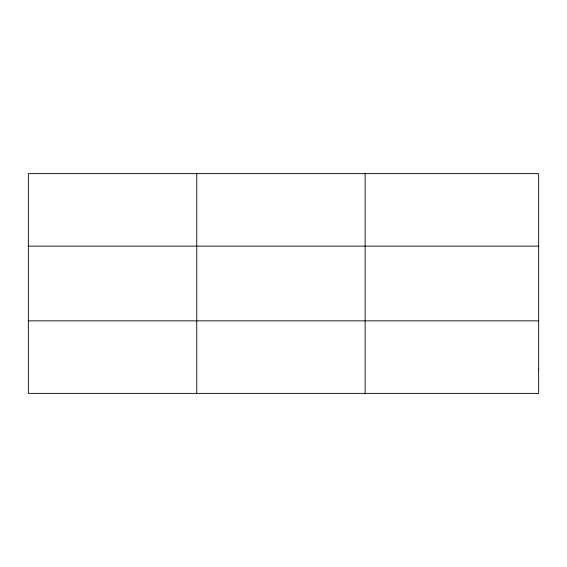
<?xml version="1.0" encoding="UTF-8"?>
<svg xmlns="http://www.w3.org/2000/svg" width="567" height="567" viewBox="0 0 567 567"><rect width="100%" height="100%" fill="white"/><g stroke="black" fill="none" stroke-linecap="round" stroke-linejoin="round"><path stroke-width="0.85" d="M196.749 173.615L196.749 393.385M365.148 173.615L365.148 393.385M28.35 246.142L538.65 246.142M28.35 320.858L538.65 320.858M538.65 369.209L538.65 393.385L28.35 393.385L28.35 173.615L538.65 173.615L538.65 369.209"/></g></svg>
